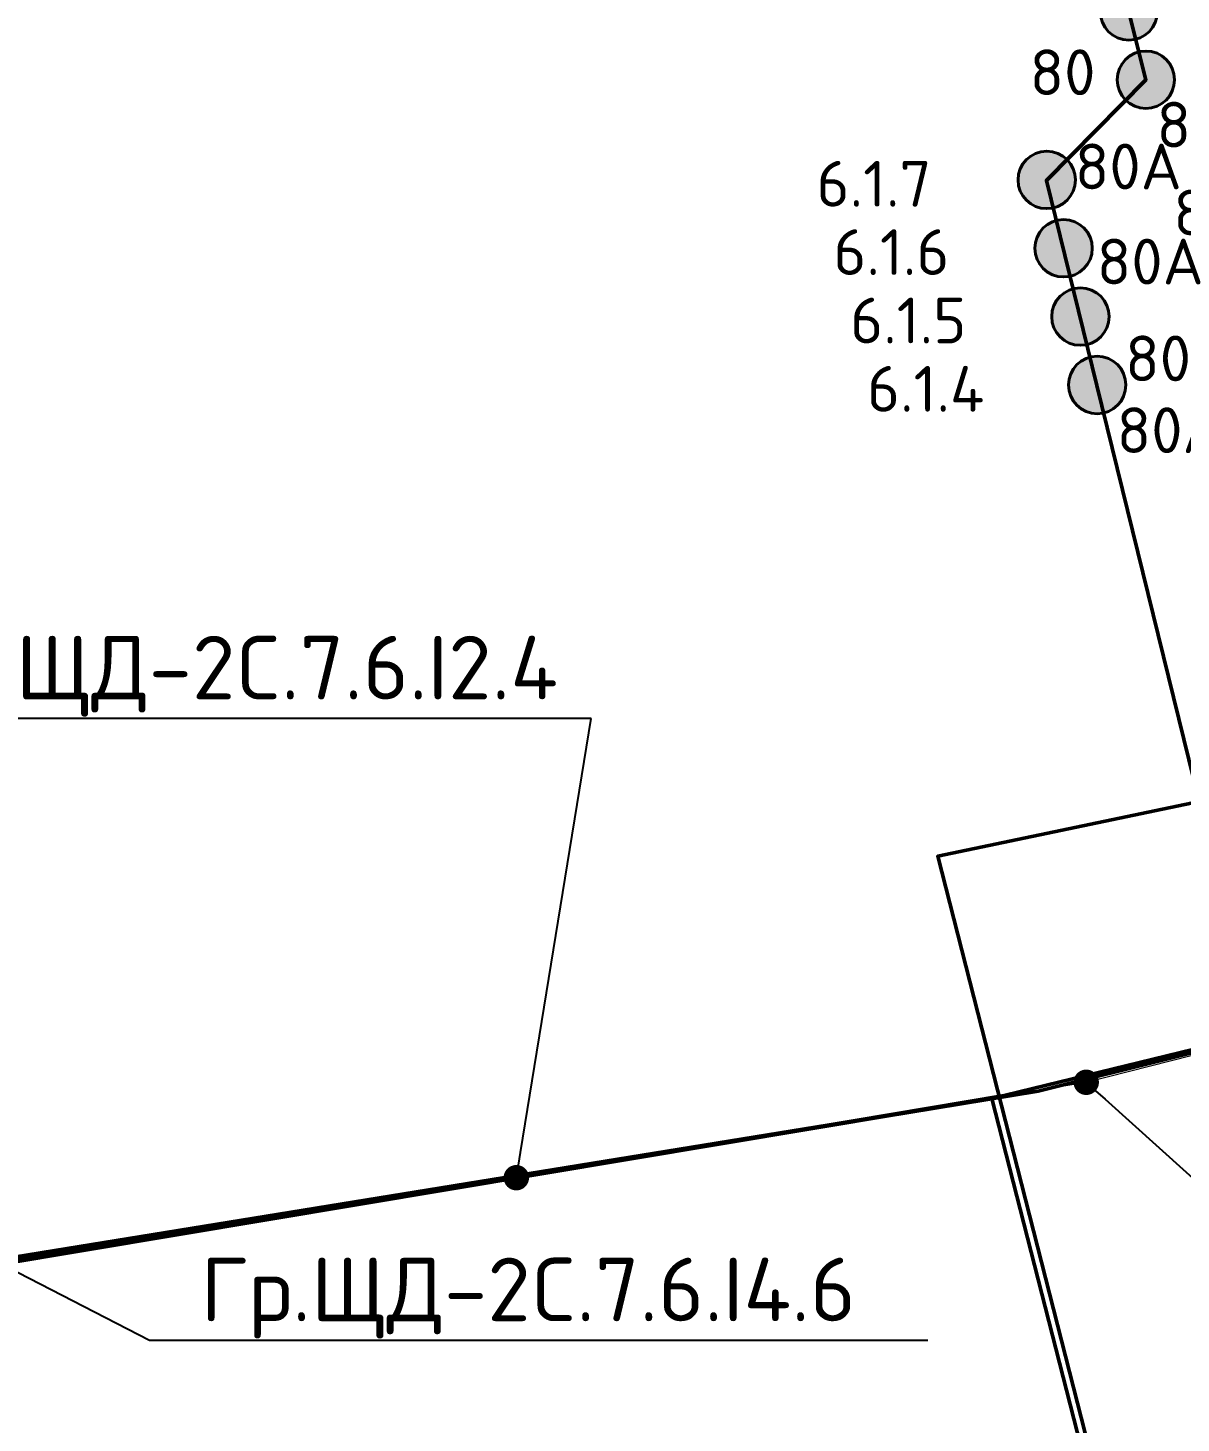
# Model space of a CAD drawing. Header units: millimetres. Extents: x -500444 to 437433, y -1435259 to 1593622.
# Drawn here: x -70141 to -65603, y -1339706 to -1334217 of the extents above; entities that cross this region are included whole.
import ezdxf
from ezdxf import colors
from ezdxf.entities.mleader import LeaderData, LeaderLine
from ezdxf.math import Vec2, Vec3

# ---------------------------------------------------------------- set-up
doc = ezdxf.new("R2010")
doc.units = ezdxf.units.MM
for name, color, linetype, lineweight in [('_АСУД_Щиты', 6, 'Continuous', 0), ('_Гр.ЩД-2C.7.6.I2.1', 6, 'Continuous', 50), ('_Гр.ЩД-2C.7.6.I2.2', 6, 'Continuous', 50), ('_Гр.ЩД-2C.7.6.I2.3', 6, 'Continuous', 50), ('_Гр.ЩД-2C.7.6.I2.4', 6, 'Continuous', 50), ('_Гр.ЩД-2C.7.6.I2.5', 6, 'Continuous', 50), ('_Гр.ЩД-2C.7.6.I4.1', 6, 'Continuous', 50), ('_Гр.ЩД-2C.7.6.I4.2', 6, 'Continuous', 50), ('_Гр.ЩД-2C.7.6.I4.4', 6, 'Continuous', 50), ('_Гр.ЩД-2C.7.6.I4.5', 6, 'Continuous', 50), ('_Гр.ЩД-2C.7.6.I4.6', 6, 'Continuous', 50), ('DLX_LUM 4', 5, 'Continuous', 40)]:
    doc.layers.add(name, color=color, linetype=linetype, lineweight=lineweight)
doc.layers.add('DLX_LUM 5', color=7, linetype='Continuous', lineweight=40, true_color=0xfa2205)
doc.styles.add('ISOCPEUR', font='isocpeur.ttf', dxfattribs={"height": 250})
doc.styles.add('TableTextStyle', font='isocpeur.ttf', dxfattribs={"width": 0.9})

# ---------------------------------------------------------------- blocks, each defined once
blk = doc.blocks.new('A$Cab2378fa')
at = {"lineweight": 25, "true_color": 0xfff5f5}
h = blk.add_hatch(color=7, dxfattribs=at)
h.dxf.hatch_style = 1
h.paths.add_polyline_path([(0, 0), (-142, -170, 0.174923), (3, -222, 0.197808), (162, -157)])
h.paths.add_polyline_path([(-163, 158), (0, 0), (148, 178, 0.175398), (3, 230, 0.209014)])
at = {"lineweight": 25}
h = blk.add_hatch(color=256, dxfattribs=at)
h.paths.add_polyline_path([(162, -157, 0.442338), (148, 178), (0, 0)])
h.paths.add_polyline_path([(-142, -170), (0, 0), (-163, 158, 0.430096)])
blk.add_circle((3, 4), 226)
blk = doc.blocks.new('_Dot')
at = {"color": 0, "linetype": 'ByBlock', "lineweight": -2}
blk.add_line((-0.5, 0), (-1, 0), dxfattribs=at)
at = {"color": 0, "linetype": 'ByBlock', "const_width": 0.5}
blk.add_lwpolyline([(-0.25, 0, 1), (0.25, 0, 1)], format="xyb", close=True, dxfattribs=at)
blk = doc.blocks.new('Гр.ЩД-2C.7.6.I4.1')
at = {"layer": '_Гр.ЩД-2C.7.6.I4.1', "color": 18, "true_color": 0x000000, "style": 'TableTextStyle'}
for s, p in [('80', (21032.4, 51924.1, 4000)), ('80', (21531.9, 51717.9, 4000)), ('80А', (21210.3, 51553.3, 4000)), ('80', (21597.9, 51372.1, 4000)), ('80А', (21296.6, 51179.3, 4000)), ('80А', (21408.4, 50798.2, 4000)), ('80А', (21375, 50515.8, 4000))]:
    blk.add_text(s, height=180, dxfattribs=at).set_placement(p)
at = {"layer": '_Гр.ЩД-2C.7.6.I4.1', "ltscale": 100, "style": 'TableTextStyle'}
for tag, p in [('80А', (11121.5, 63739.4, 8800)), ('80А', (11144.1, 63461.8, 8800)), ('80А', (11166.8, 63184.1, 8800)), ('80А', (11189.5, 62906.5, 8800)), ('80А', (11212.1, 62628.8, 8800)), ('80А', (11234.8, 62351.2, 8800)), ('80А', (11257.5, 62073.6, 8800)), ('80', (9344.8, 61441.3, 8800)), ('80', (9367.5, 61163.6, 8800)), ('80', (9390.2, 60885.9, 8800)), ('80', (9412.8, 60608.2, 8800)), ('80', (9435.5, 60330.6, 8800)), ('80', (9458.2, 60052.9, 8800)), ('80', (9480.8, 59775.2, 8800)), ('80', (12677.3, 58360, 8800)), ('80', (12700, 58082.3, 8800)), ('80', (12722.6, 57804.7, 8800)), ('80', (12745.3, 57527, 8800)), ('80', (12767.9, 57249.4, 8800)), ('80', (12790.6, 56971.7, 8800)), ('80', (12813.3, 56694.1, 8800)), ('80А', (13757.4, 56060.2, 8800)), ('80', (10001.7, 55793.5, 8800)), ('80А', (13780.1, 55782.6, 8800)), ('80', (10024.4, 55515.9, 8800)), ('80А', (13802.8, 55504.9, 8800)), ('80', (10047, 55238.2, 8800)), ('80А', (13825.4, 55227.3, 8800)), ('80', (10069.7, 54960.6, 8800)), ('80А', (13848.1, 54949.6, 8800)), ('80', (10092.3, 54682.9, 8800)), ('80А', (13870.8, 54672, 8800)), ('80', (10115, 54405.3, 8800)), ('80А', (13893.4, 54394.3, 8800)), ('80', (10137.7, 54127.6, 8800)), ('80А', (21230, 54151.4, 4000)), ('80А', (21299.5, 53883.3, 4000)), ('80А', (21369, 53615.2, 4000)), ('80А', (21438.5, 53347, 4000)), ('80', (21571.3, 52834.4, 4000)), ('80', (21638.3, 52565.7, 4000)), ('80', (21705.4, 52296.9, 4000)), ('80', (21772.4, 52028.1, 4000)), ('80', (21997.4, 51725.4, 4000)), ('80А', (20193.8, 51485.3, 4000)), ('80', (22059.3, 51455.4, 4000)), ('80А', (20260, 51216.3, 4000)), ('80', (22121.2, 51185.4, 4000)), ('80А', (20326.2, 50947.4, 4000)), ('80', (22183.2, 50915.4, 4000)), ('80А', (20392.3, 50678.4, 4000)), ('55', (12355.7, 50106.7, 6620)), ('55А', (21804.3, 46372.7, 6620)), ('55', (17169.2, 44953.7, 6620)), ('55А', (12628.6, 44369.1, 6620))]:
    blk.add_attdef(tag, p, '', height=180, dxfattribs=at)

msp = doc.modelspace()

# ---------------------------------------------------------------- linework, layer by layer
at = {"layer": '_АСУД_Щиты', "ltscale": 100}
for points in [[(-79692.8, -1374828.7), (-79265.7, -1374828.7), (-79265.7, -1339471.5), (-74889.4, -1339471.5), (-70513.1, -1339114.3), (-66165.9, -1338399.8), (-63393.5, -1337708.6), (-64222.1, -1334555.4)], [(-67728.7, -1376822.3), (-68157.1, -1373020.8), (-65011.2, -1372590.5), (-70514.6, -1339104.8), (-65976.2, -1338365.2), (-63393.5, -1337708.6), (-64222.1, -1334555.4)]]:
    msp.add_lwpolyline(points, dxfattribs=at)
at = {"layer": '_Гр.ЩД-2C.7.6.I2.1', "ltscale": 100}
msp.add_lwpolyline([(-83166.1, -1375735.1), (-79265.7, -1375735.1), (-79265.7, -1339471.5), (-74889.4, -1339471.5), (-70513.1, -1339114.3), (-66165.9, -1338399.8), (-63393.5, -1337708.6), (-64222.1, -1334555.4)], dxfattribs=at)
at = {"layer": '_Гр.ЩД-2C.7.6.I2.2', "ltscale": 100}
msp.add_lwpolyline([(-64222.1, -1334555.4), (-63393.5, -1337708.6), (-66165.9, -1338399.8), (-70513.1, -1339114.3), (-74889.4, -1339471.5), (-79265.7, -1339471.5), (-79265.7, -1353495.9), (-77891.2, -1353478.2), (-75292.6, -1353372.2), (-74048.8, -1372873.5), (-74020.1, -1374034), (-73898.2, -1376104.4), (-74874.8, -1376277.5), (-75025.6, -1375173.3), (-76424.3, -1375228.8), (-75686.2, -1376313.4), (-77112.2, -1376397.1), (-77295.6, -1375261.5), (-78093.2, -1375293.2), (-78101.6, -1376412.9), (-79265.7, -1376412.9), (-79265.7, -1375383.6), (-80123, -1375332.1)], dxfattribs=at)
at = {"layer": '_Гр.ЩД-2C.7.6.I2.3', "ltscale": 100}
msp.add_lwpolyline([(-64222.1, -1334555.4), (-63393.5, -1337708.6), (-66165.9, -1338399.8), (-70513.1, -1339114.3), (-74889.4, -1339471.5), (-79265.7, -1339471.5), (-79265.8, -1350054.1), (-74153.2, -1350082.4), (-73819.9, -1351923.1), (-71896.6, -1371919.3), (-69676.6, -1371652.2), (-69792.9, -1370928.2), (-72120.9, -1353078.9), (-69540.2, -1352762), (-67215.2, -1370615.3)], dxfattribs=at)
at = {"layer": '_Гр.ЩД-2C.7.6.I2.4', "ltscale": 100}
msp.add_lwpolyline([(-64222.1, -1334555.4), (-63393.5, -1337708.6), (-66165.9, -1338399.8), (-70513.1, -1339114.3), (-70634.3, -1339124.2), (-70317.2, -1341146.9), (-69000.6, -1349135.7), (-68102.2, -1351428.2), (-64880.2, -1371135.5), (-62745.3, -1370633.9), (-62896.7, -1369899.4), (-66744.6, -1352312.5), (-64198.1, -1351786.7), (-60349.8, -1369375.5)], dxfattribs=at)
at = {"layer": '_Гр.ЩД-2C.7.6.I2.5', "ltscale": 100}
msp.add_lwpolyline([(-64222.1, -1334555.4), (-63393.5, -1337708.6), (-66165.9, -1338399.8), (-66347.4, -1338429.6), (-65856.4, -1340344.7), (-63852.5, -1348337.7), (-62841.5, -1350971.1), (-58024.6, -1369667.6), (-55889.4, -1369066.7), (-56102.4, -1368312.2), (-61283.7, -1351073.6), (-58788.7, -1350342), (-53610.4, -1367584.5)], dxfattribs=at)
at = {"layer": '_Гр.ЩД-2C.7.6.I4.1', "ltscale": 100}
msp.add_lwpolyline([(-65348.9, -1334757.6), (-65942.7, -1333062.5), (-66151.2, -1332258.1), (-66262.9, -1332256.2), (-66293, -1332346.2), (-65944, -1333616.4), (-65741.5, -1334420.8), (-66133, -1334816.7), (-65934.5, -1335623.6), (-65531.8, -1337260.1), (-66560.2, -1337475.7), (-65822.4, -1340361.6), (-74826.7, -1341821.3), (-75272.2, -1336454.4), (-77269.6, -1332256.8), (-77399.3, -1330575.9), (-78062.5, -1324943.2)], dxfattribs=at)
at = {"layer": '_Гр.ЩД-2C.7.6.I4.2', "ltscale": 100}
msp.add_lwpolyline([(-64222.1, -1334555.4), (-63393.5, -1337708.6), (-66347.4, -1338429.6), (-70634.3, -1339124.2), (-75020.4, -1339488.3), (-79265.7, -1339488.3), (-79162.5, -1322041.9), (-77899.4, -1322008.4), (-78035.4, -1320342.5), (-78052.2, -1319916.2), (-76003.1, -1319911.2), (-76140.2, -1318259.2)], dxfattribs=at)
at = {"layer": '_Гр.ЩД-2C.7.6.I4.4', "ltscale": 100}
msp.add_lwpolyline([(-63393.5, -1337708.6), (-66347.4, -1338429.6), (-70634.3, -1339124.2), (-71123.5, -1339164.8), (-72570.5, -1329394.4), (-70878.1, -1329135.7), (-70497, -1331550.2), (-68431.5, -1331182.4), (-68246.6, -1332031.1), (-64136.5, -1330642.5)], dxfattribs=at)
at = {"layer": '_Гр.ЩД-2C.7.6.I4.5', "ltscale": 100}
msp.add_lwpolyline([(-63393.5, -1337708.6), (-66298.8, -1338417.8), (-70631.1, -1339144.5), (-71123.6, -1339164.1), (-72618.9, -1329067.5), (-72176.3, -1328994.8), (-71203.7, -1327179), (-70334.2, -1329040.6), (-69451, -1330689.3), (-67955.7, -1329912.4), (-68842.9, -1328260.5), (-68975.6, -1327583.6), (-69678, -1326401.5), (-70194.5, -1323634.7), (-68704.3, -1322857.2), (-68184.8, -1325620.2), (-67353.5, -1327476.6), (-66449.1, -1329125.6), (-64973.8, -1328355.6), (-65917.3, -1326731.4), (-66693.2, -1324840.8), (-65203.9, -1324062.6)], dxfattribs=at)
at = {"layer": '_Гр.ЩД-2C.7.6.I4.6', "ltscale": 100}
msp.add_lwpolyline([(-64222.1, -1334555.4), (-63393.5, -1337708.6), (-66347.4, -1338429.6), (-70631.1, -1339144.5), (-71107.9, -1339144.5), (-72618.9, -1329067.5), (-74224.3, -1318898.8), (-72058.4, -1318355.6)], dxfattribs=at)

# ---------------------------------------------------------------- block references
at = {"layer": '_Гр.ЩД-2C.7.6.I4.1'}
ref = msp.add_blockref('Гр.ЩД-2C.7.6.I4.1', (-87231.4, -1386405.3), dxfattribs=at)
ref.add_attrib('80А', '6.1.4', (-66839.1, -1335726.9, 4000), dxfattribs={"ltscale": 100, "height": 180, "style": 'TableTextStyle'})
ref.add_attrib('80А', '6.1.5', (-66905.3, -1335457.9, 4000), dxfattribs={"ltscale": 100, "height": 180, "style": 'TableTextStyle'})
ref.add_attrib('80А', '6.1.6', (-66971.5, -1335188.9, 4000), dxfattribs={"ltscale": 100, "height": 180, "style": 'TableTextStyle'})
ref.add_attrib('80А', '6.1.7', (-67037.7, -1334920, 4000), dxfattribs={"ltscale": 100, "height": 180, "style": 'TableTextStyle'})
at = {"layer": 'DLX_LUM 4', "ltscale": 100, "xscale": 0.5, "yscale": 0.5, "zscale": 0.5}
for p in [(-65810, -1334154), (-65743, -1334422.8)]:
    msp.add_blockref('A$Cab2378fa', p, dxfattribs=at)
at = {"layer": 'DLX_LUM 5', "ltscale": 100, "xscale": 0.5, "yscale": 0.5, "zscale": 0.5}
for p in [(-66133, -1334816.7), (-66066.8, -1335085.6), (-66000.6, -1335354.6), (-65934.5, -1335623.6)]:
    msp.add_blockref('A$Cab2378fa', p, dxfattribs=at)

# ---------------------------------------------------------------- leaders
at = {"layer": '_Гр.ЩД-2C.7.6.I2.4'}
ml = msp.add_multileader_mtext('Standard', dxfattribs=at)
ml.set_content('Гр.ЩД-2C.7.6.I2.4', color=256, style='ISOCPEUR')
ml.set_leader_properties()
ml.set_arrow_properties(name='DOT')
ml.build(insert=Vec2(0, 0))
ml.multileader.update_dxf_attribs({"has_dogleg": 0, "text_left_attachment_type": 6, "text_right_attachment_type": 6, "arrow_head_size": 100})
ctx = ml.context
ctx.base_point, ctx.char_height, ctx.arrow_head_size, ctx.landing_gap_size, ctx.plane_origin = Vec3(-70824.2, -1336933.6), 250, 100, 200, Vec3(17370.1, -1209439.4)
ctx.left_attachment, ctx.right_attachment = 6, 6
notes = []
notes.append((ctx, [(1, (1, 1, 0), (-67916.2, -1336933.6), (-1, 0), 8, [(1, [(-68219, -1338740.6)], 0, [])])]))
ctx.mtext.insert, ctx.mtext.flow_direction = Vec3(-70624.2, -1336608.6), 5
at = {"layer": '_Гр.ЩД-2C.7.6.I2.5'}
ml = msp.add_multileader_mtext('Standard', dxfattribs=at)
ml.set_content('Гр.ЩД-2C.7.6.I2.5', color=256, style='ISOCPEUR')
ml.set_leader_properties()
ml.set_arrow_properties(name='DOT')
ml.build(insert=Vec2(0, 0))
ml.multileader.update_dxf_attribs({"has_dogleg": 0, "text_left_attachment_type": 6, "text_right_attachment_type": 6, "arrow_head_size": 100})
ctx = ml.context
ctx.base_point, ctx.char_height, ctx.arrow_head_size, ctx.landing_gap_size, ctx.plane_origin = Vec3(-65350.1, -1338929.6), 250, 100, 200, Vec3(22819.2, -1211435.4)
ctx.left_attachment, ctx.right_attachment = 6, 6
notes.append((ctx, [(0, (1, 1, 0), (-65358.1, -1338929.6), (1, 0), 8, [(1, [(-65976.2, -1338365.2)], 0, [])])]))
ctx.mtext.insert, ctx.mtext.flow_direction = Vec3(-65150.1, -1338604.6), 5
at = {"layer": '_Гр.ЩД-2C.7.6.I4.6'}
ml = msp.add_multileader_mtext('Standard', dxfattribs=at)
ml.set_content('Гр.ЩД-2C.7.6.I4.6', color=256, style='ISOCPEUR')
ml.set_leader_properties()
ml.set_arrow_properties(name='DOT')
ml.build(insert=Vec2(0, 0))
ml.multileader.update_dxf_attribs({"has_dogleg": 0, "text_left_attachment_type": 6, "text_right_attachment_type": 6, "arrow_head_size": 100})
ctx = ml.context
ctx.base_point, ctx.char_height, ctx.arrow_head_size, ctx.landing_gap_size, ctx.plane_origin = Vec3(-69662, -1339380.2), 250, 100, 200, Vec3(18323.4, -1211933.1)
ctx.left_attachment, ctx.right_attachment = 6, 6
notes.append((ctx, [(0, (1, 1, 0), (-69670, -1339380.2), (1, 0), 8, [(1, [(-71190.6, -1338593)], 0, [])])]))
ctx.mtext.insert, ctx.mtext.flow_direction = Vec3(-69462, -1339055.2), 5
for ctx, leaders in notes:
    for number, flags, end, landing, length, lines in leaders:
        leader = LeaderData()
        leader.index, (leader.has_last_leader_line, leader.has_dogleg_vector, leader.attachment_direction) = number, flags
        leader.last_leader_point, leader.dogleg_vector, leader.dogleg_length = Vec3(end), Vec3(landing), length
        for number, points, colour, breaks in lines:
            line = LeaderLine()
            line.index, line.vertices, line.color, line.breaks = number, Vec3.list(points), colors.encode_raw_color(colour), breaks
            leader.lines.append(line)
        ctx.leaders.append(leader)

doc.saveas('drawing.dxf')
